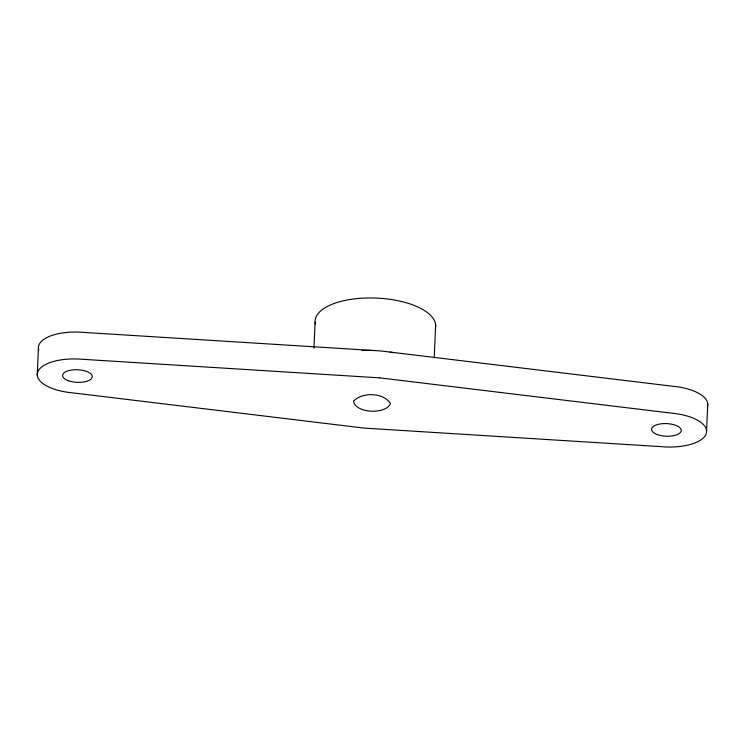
<?xml version="1.0" encoding="UTF-8"?>
<svg xmlns="http://www.w3.org/2000/svg" width="745" height="745" viewBox="0 0 745 745"><rect width="100%" height="100%" fill="white"/><g stroke="black" fill="none" stroke-linecap="round" stroke-linejoin="round"><path stroke-width="1.12" d="M37.25 375.07L38.423 348.185M313.971 348.111L315.107 322.185M434.214 357.963L435.648 325.118M706.577 430.88L707.75 403.995M38.759 349.973A40.23 17.061 2.5 0 1 83.822 332.419L380.909 350.969L672.791 386.264A40.23 17.061 2.5 0 1 707.424 406.658M362.061 350.513A60.336 25.591 2.5 0 1 371.466 350.42M390.166 352.134A60.336 25.591 2.5 0 1 393.546 352.72M315.424 324.196A60.336 25.591 2.5 0 1 373.757 297.991A60.336 25.591 2.5 0 1 435.583 327.13M353.512 401.294C355.607 413.531 386.283 414.714 390.473 403.427C383.573 392.466 361.996 391.814 353.512 401.294M379.745 377.864L82.648 359.304A40.23 17.061 2.5 0 0 37.576 372.407A40.23 17.061 2.5 0 0 72.209 392.801L364.091 428.096L661.178 446.646A40.23 17.061 2.5 0 0 706.251 433.543A40.23 17.061 2.5 0 0 671.618 413.158L379.745 377.864M68.4 380.742A14.863 6.305 2.5 0 0 92.156 377.398A14.863 6.305 2.5 0 0 71.734 370.023A14.863 6.305 2.5 0 0 68.4 380.742M657.369 434.586A14.863 6.305 2.5 0 0 681.126 431.253A14.863 6.305 2.5 0 0 660.703 423.877A14.863 6.305 2.5 0 0 657.369 434.586"/></g></svg>
